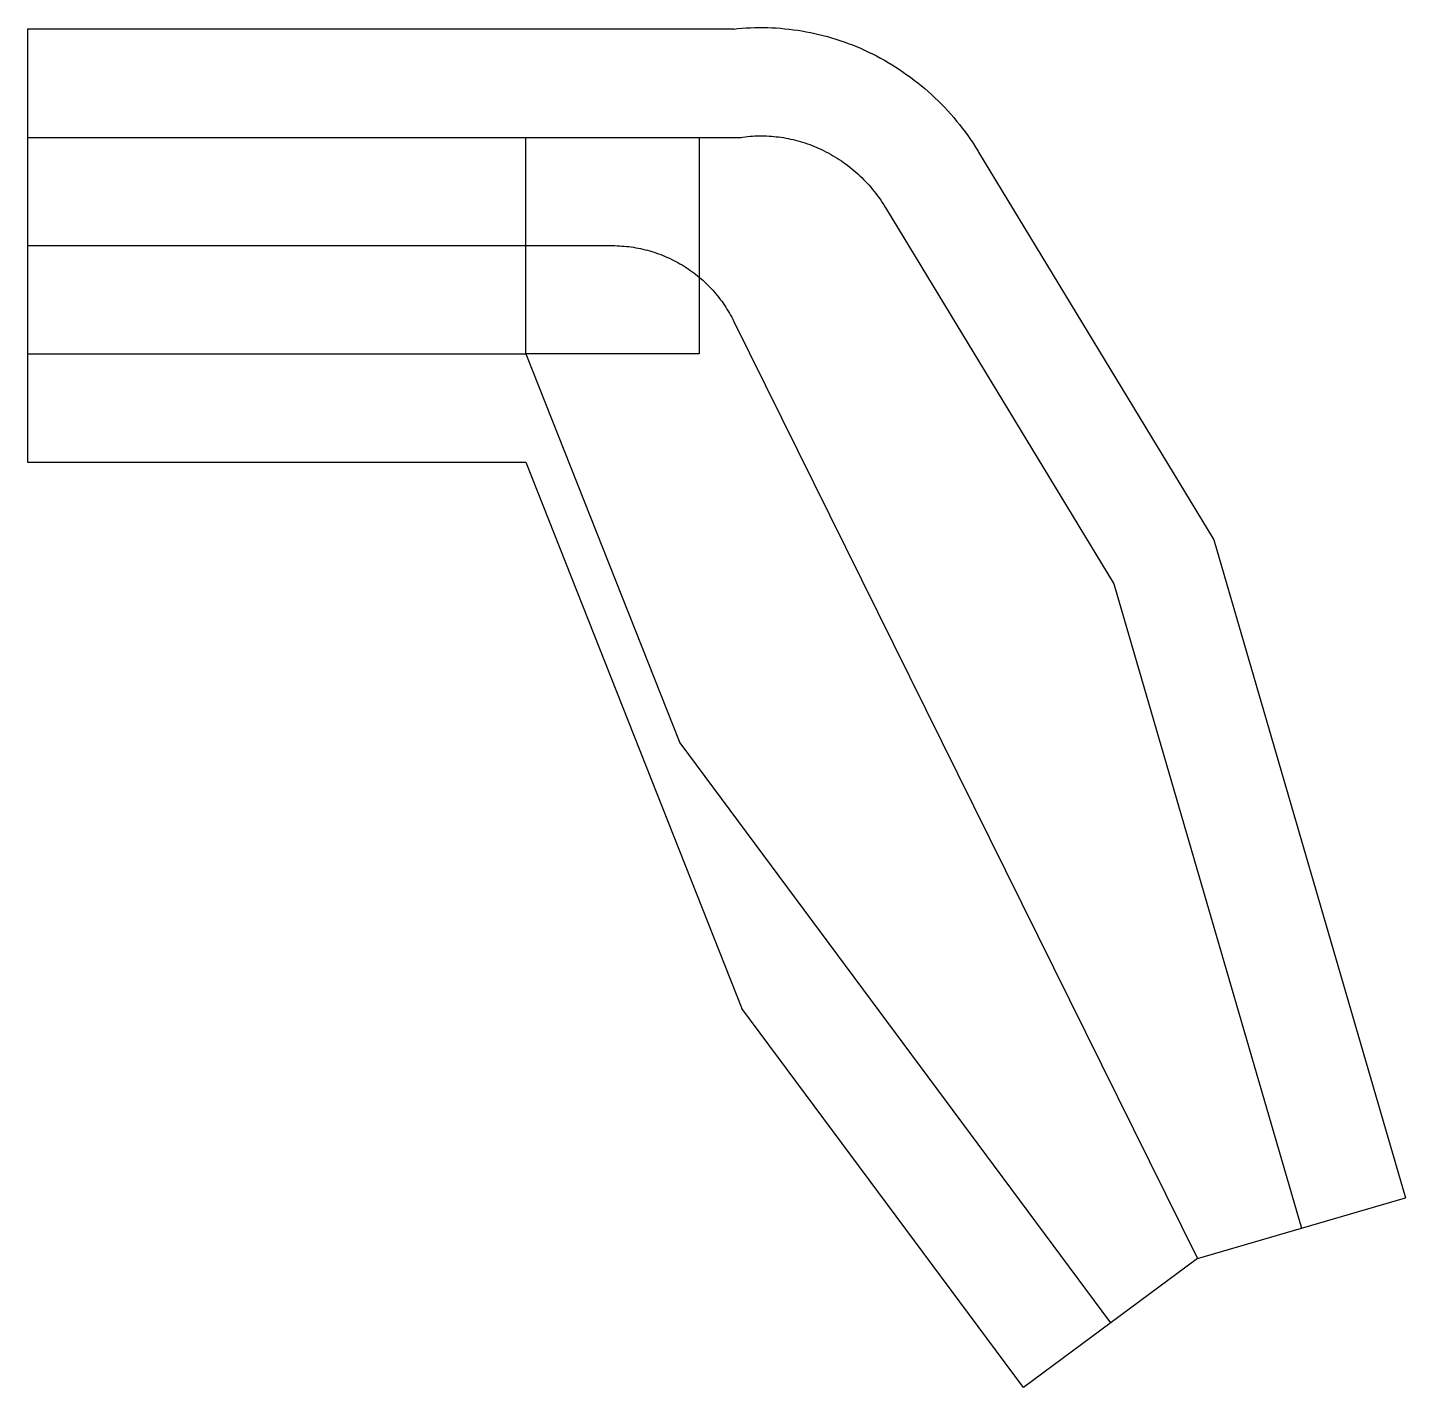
# Model space of a CAD drawing. Header units: metres. Extents: x -10000 to 13556, y -19528 to 3730.
import ezdxf

# ---------------------------------------------------------------- set-up
doc = ezdxf.new("R2010")
doc.units = ezdxf.units.M

msp = doc.modelspace()

# ---------------------------------------------------------------- linework, layer by layer
at = {"color": 1}
for p, q in [((-10000, 3704), (-10000, -3704)), ((2072, 3704), (-10000, 3704)), ((-10000, 1852), (2192, 1852)), ((6259, 1601), (10281, -5032)), ((4676, 641), (8571, -5784)), ((-10000, -1852), (-1482, -1852)), ((-1482, -1852), (1151, -8506)), ((-10000, -3704), (-1482, -3704)), ((-1482, -3704), (2214, -13046)), ((10281, -5032), (13556, -16285)), ((8571, -5784), (11778, -16803)), ((1151, -8506), (8513, -18424)), ((7026, -19528), (2214, -13046)), ((10000, -17321), (13556, -16285)), ((10000, -17321), (7026, -19528))]:
    msp.add_line(p, q, dxfattribs=at)
for points in [[(2072, 3704), (2144, 3712), (2216, 3718), (2288, 3723), (2361, 3727), (2434, 3729), (2507, 3730), (2580, 3730), (2653, 3729), (2726, 3726), (2799, 3723), (2873, 3717), (2946, 3711), (3019, 3703), (3093, 3694), (3166, 3684), (3239, 3672), (3312, 3659), (3385, 3645), (3458, 3630), (3530, 3613), (3602, 3595), (3675, 3575), (3746, 3555), (3818, 3533), (3889, 3510), (3960, 3485), (4031, 3459), (4101, 3432), (4171, 3404), (4241, 3375), (4310, 3344), (4378, 3312), (4446, 3278), (4514, 3244), (4581, 3208), (4648, 3171), (4714, 3133), (4779, 3094), (4844, 3053), (4908, 3011), (4972, 2968), (5035, 2924), (5097, 2879), (5158, 2833), (5219, 2785), (5279, 2737), (5338, 2687), (5397, 2636), (5454, 2584), (5511, 2531), (5567, 2477), (5622, 2422), (5676, 2366), (5729, 2309), (5782, 2251), (5833, 2192), (5883, 2132), (5933, 2071), (5981, 2009), (6029, 1946), (6075, 1882), (6120, 1817), (6164, 1752), (6207, 1685), (6249, 1618), (6259, 1601)], [(1482, -1852), (-1482, -1852), (-1482, 1852), (1482, 1852), (1482, -1852)], [(2192, 1852), (2231, 1858), (2271, 1863), (2311, 1867), (2351, 1871), (2391, 1874), (2431, 1876), (2472, 1877), (2512, 1878), (2553, 1878), (2594, 1878), (2635, 1877), (2676, 1875), (2717, 1872), (2758, 1868), (2799, 1864), (2840, 1859), (2881, 1854), (2923, 1847), (2964, 1840), (3005, 1832), (3046, 1824), (3087, 1815), (3128, 1804), (3169, 1794), (3210, 1782), (3251, 1770), (3291, 1757), (3332, 1743), (3372, 1729), (3412, 1713), (3452, 1697), (3492, 1681), (3532, 1663), (3571, 1645), (3610, 1626), (3649, 1606), (3688, 1586), (3726, 1565), (3764, 1543), (3802, 1521), (3839, 1497), (3877, 1473), (3914, 1449), (3950, 1423), (3986, 1397), (4022, 1370), (4057, 1343), (4092, 1315), (4127, 1286), (4161, 1257), (4195, 1227), (4228, 1196), (4261, 1164), (4293, 1132), (4325, 1100), (4356, 1066), (4387, 1032), (4417, 998), (4447, 963), (4476, 927), (4505, 891), (4533, 854), (4560, 816), (4587, 778), (4613, 739), (4639, 700), (4664, 661), (4676, 641)], [(-10000, 0), (0, 0), (40, 0), (81, -1), (121, -3), (161, -6), (201, -9), (241, -13), (281, -17), (321, -22), (361, -28), (401, -35), (440, -42), (480, -50), (519, -59), (558, -69), (597, -79), (636, -89), (675, -101), (713, -113), (751, -126), (789, -139), (827, -153), (865, -168), (902, -183), (939, -200), (975, -216), (1012, -234), (1048, -252), (1084, -270), (1119, -289), (1154, -309), (1189, -330), (1223, -351), (1257, -372), (1291, -395), (1324, -417), (1357, -441), (1389, -465), (1421, -489), (1452, -514), (1484, -540), (1514, -566), (1544, -593), (1574, -620), (1603, -648), (1632, -676), (1660, -705), (1688, -734), (1715, -764), (1742, -794), (1768, -824), (1794, -856), (1819, -887), (1843, -919), (1867, -951), (1891, -984), (1913, -1017), (1936, -1051), (1957, -1085), (1978, -1119), (1999, -1154), (2019, -1189), (2038, -1224), (2056, -1260), (2069, -1285), (10000, -17321)]]:
    msp.add_lwpolyline(points, dxfattribs=at)

doc.saveas('drawing.dxf')
